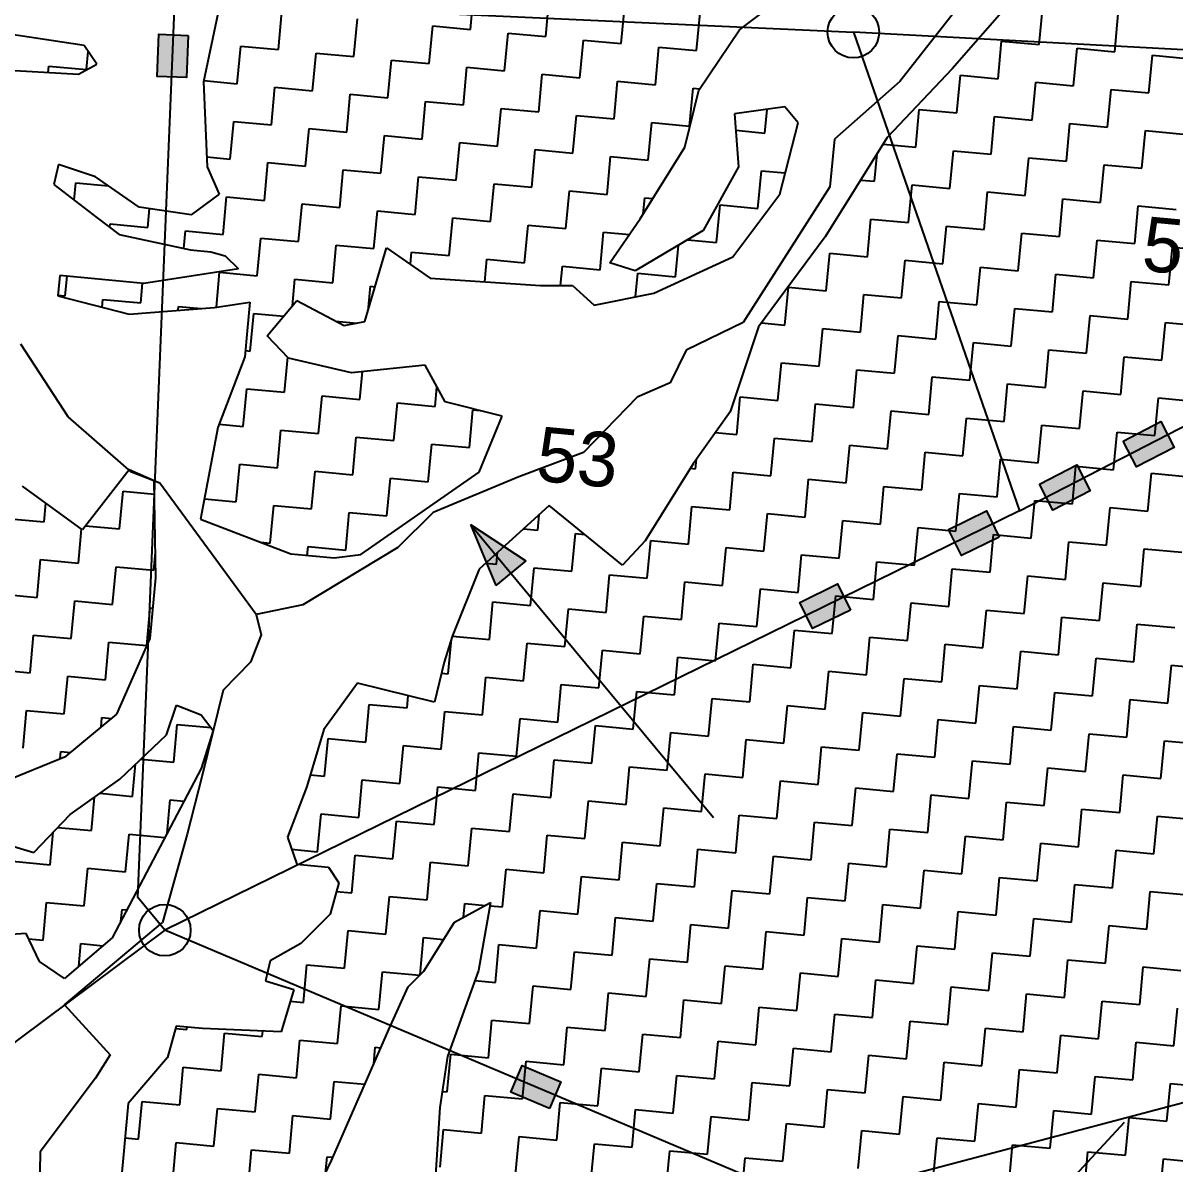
# Model space of a CAD drawing. Header units: metres. Extents: x 284554 to 287504, y 2026012 to 2031182.
# Drawn here: x 286339.4 to 286731.8, y 2030080.3 to 2030469 of the extents above; entities that cross this region are included whole.
import ezdxf
from ezdxf.enums import TextEntityAlignment as Align

# ---------------------------------------------------------------- set-up
doc = ezdxf.new("R2010")
doc.units = ezdxf.units.M
for name, color, linetype in [('LINE_WATER', 4, 'Continuous'), ('POLY_HATCH', 12, 'Continuous'), ('POLY_PARCEL', 6, 'Continuous'), ('TEXT_PARCEL', 7, 'Continuous')]:
    doc.layers.add(name, color=color, linetype=linetype)
doc.styles.add('TEXT_MAP', font='')
doc.styles.get('TEXT_MAP').set_extended_font_data('Kruti Dev 050')

msp = doc.modelspace()

# ---------------------------------------------------------------- hatches: boundary and pattern name
for points in [[(286385.1, 2030450.78), (286395.02, 2030450.37), (286395.62, 2030464.72), (286385.69, 2030465.13)], [(286731.46, 2030324.34), (286726.91, 2030333.17), (286714.15, 2030326.58), (286718.7, 2030317.76)], [(286702.94, 2030309.62), (286698.38, 2030318.45), (286685.63, 2030311.87), (286690.18, 2030303.04)], [(286654.66, 2030296.45), (286659.03, 2030287.53), (286671.92, 2030293.85), (286667.55, 2030302.77)], [(286603.99, 2030271.59), (286608.36, 2030262.68), (286621.25, 2030269), (286616.88, 2030277.92)], [(286509.4, 2030113.91), (286505.54, 2030104.77), (286518.76, 2030099.18), (286522.63, 2030108.33)]]:
    msp.add_hatch(color=256).paths.add_polyline_path(points)
h = msp.add_hatch(color=256)
h.paths.add_polyline_path([(286505.55, 2030281.58), (286510.62, 2030285.78), (286491.81, 2030298.15)])
h.paths.add_polyline_path([(286491.81, 2030298.15), (286500.48, 2030277.38), (286505.55, 2030281.58)])

# ---------------------------------------------------------------- linework, layer by layer
for points in [[(286395.62, 2030464.72), (286395.02, 2030450.37), (286385.1, 2030450.78), (286385.69, 2030465.13)], [(286714.15, 2030326.58), (286726.91, 2030333.17), (286731.46, 2030324.34), (286718.7, 2030317.76)], [(286685.63, 2030311.87), (286698.38, 2030318.45), (286702.94, 2030309.62), (286690.18, 2030303.04)], [(286671.92, 2030293.85), (286659.03, 2030287.53), (286654.66, 2030296.45), (286667.55, 2030302.77)], [(286621.25, 2030269), (286608.36, 2030262.68), (286603.99, 2030271.59), (286616.88, 2030277.92)], [(286518.76, 2030099.18), (286505.54, 2030104.77), (286509.4, 2030113.91), (286522.63, 2030108.33)]]:
    msp.add_lwpolyline(points, close=True)
for points in [[(286491.81, 2030298.15), (286574.58, 2030198.32)], [(286491.81, 2030298.15), (286500.48, 2030277.38)], [(286491.81, 2030298.15), (286510.62, 2030285.78)], [(286510.62, 2030285.78), (286500.48, 2030277.38)]]:
    msp.add_lwpolyline(points)
for centre in [(286622.24, 2030465.86), (286387.68, 2030159.96)]:
    msp.add_circle(centre, 8.78)
at = {"layer": 'LINE_WATER'}
for p, q in [((286660.44, 2030477.64), (286638.07, 2030449)), ((286638.07, 2030449), (286615.78, 2030429.43)), ((286615.78, 2030429.43), (286614.25, 2030413.13)), ((286614.25, 2030413.13), (286584.66, 2030366.97)), ((286584.66, 2030366.97), (286565.32, 2030357.55)), ((286354.82, 2030334.84), (286338.68, 2030359.61)), ((286565.32, 2030357.55), (286559.87, 2030346.42)), ((286559.87, 2030346.42), (286548.57, 2030341.46)), ((286548.57, 2030341.46), (286530.36, 2030322.71)), ((286376.34, 2030315.99), (286354.82, 2030334.84)), ((286530.36, 2030322.71), (286508.31, 2030314.35)), ((286386.02, 2030312.27), (286376.34, 2030315.99)), ((286418.75, 2030267.5), (286386.02, 2030312.27)), ((286508.31, 2030314.35), (286479.09, 2030302.24)), ((286479.09, 2030302.24), (286467.03, 2030290.26)), ((286467.03, 2030290.26), (286434.72, 2030270.83)), ((286434.72, 2030270.83), (286418.75, 2030267.5)), ((286418.75, 2030267.5), (286420.51, 2030260.52)), ((286420.51, 2030260.52), (286416.83, 2030251.24)), ((286416.83, 2030251.24), (286407.51, 2030241.68)), ((286407.51, 2030241.68), (286400.39, 2030212.67)), ((286400.39, 2030212.67), (286395.31, 2030192.69)), ((286395.31, 2030192.69), (286386.88, 2030162.6)), ((286353.49, 2030134.48), (286386.88, 2030162.6)), ((286353.49, 2030134.48), (286369.08, 2030117.47)), ((286369.08, 2030117.47), (286364.12, 2030109.51)), ((286364.12, 2030109.51), (286345.24, 2030084.39)), ((286714.42, 2030094.48), (286694.94, 2030073.3)), ((286345.24, 2030084.39), (286344.67, 2030053.99))]:
    msp.add_line(p, q, dxfattribs=at)
at = {"layer": 'POLY_HATCH', "linetype": 'Continuous'}
for p, q in [((286491.78, 2030466.76), (286492.98, 2030479.6)), ((286517.46, 2030464.36), (286518.66, 2030477.2)), ((286426.39, 2030459.92), (286427.59, 2030472.76)), ((286543.14, 2030461.96), (286544.34, 2030474.8)), ((286568.82, 2030459.56), (286570.02, 2030472.4)), ((286685.57, 2030461.6), (286686.77, 2030474.44)), ((286711.25, 2030459.2), (286712.45, 2030472.04)), ((286452.07, 2030457.52), (286453.27, 2030470.36)), ((286477.74, 2030455.12), (286478.94, 2030467.96)), ((286478.94, 2030467.96), (286491.78, 2030466.76)), ((286503.42, 2030452.72), (286504.62, 2030465.56)), ((286504.62, 2030465.56), (286517.46, 2030464.36)), ((286412.35, 2030448.28), (286413.55, 2030461.12)), ((286413.55, 2030461.12), (286426.39, 2030459.92)), ((286529.1, 2030450.32), (286530.3, 2030463.16)), ((286530.3, 2030463.16), (286543.14, 2030461.96)), ((286554.78, 2030447.92), (286555.98, 2030460.76)), ((286555.98, 2030460.76), (286568.82, 2030459.56)), ((286671.53, 2030449.96), (286672.73, 2030462.8)), ((286672.73, 2030462.8), (286685.57, 2030461.6)), ((286697.21, 2030447.56), (286698.41, 2030460.4)), ((286698.41, 2030460.4), (286711.25, 2030459.2)), ((286360.99, 2030453.08), (286361.57, 2030459.28)), ((286438.03, 2030445.88), (286439.23, 2030458.72)), ((286439.23, 2030458.72), (286452.07, 2030457.52)), ((286463.71, 2030443.48), (286464.91, 2030456.32)), ((286464.91, 2030456.32), (286477.74, 2030455.12)), ((286722.89, 2030445.16), (286724.09, 2030458)), ((286724.09, 2030458), (286736.93, 2030456.8)), ((286347.95, 2030452.13), (286348.15, 2030454.28)), ((286348.15, 2030454.28), (286360.99, 2030453.08)), ((286489.38, 2030441.08), (286490.58, 2030453.92)), ((286490.58, 2030453.92), (286503.42, 2030452.72)), ((286400.93, 2030449.35), (286412.35, 2030448.28)), ((286515.06, 2030438.68), (286516.26, 2030451.52)), ((286516.26, 2030451.52), (286529.1, 2030450.32)), ((286540.74, 2030436.28), (286541.94, 2030449.12)), ((286541.94, 2030449.12), (286554.78, 2030447.92)), ((286657.5, 2030438.32), (286658.7, 2030451.16)), ((286658.7, 2030451.16), (286671.53, 2030449.96)), ((286683.17, 2030435.92), (286684.37, 2030448.76)), ((286684.37, 2030448.76), (286697.21, 2030447.56)), ((286423.99, 2030434.24), (286425.19, 2030447.08)), ((286425.19, 2030447.08), (286438.03, 2030445.88)), ((286449.67, 2030431.84), (286450.87, 2030444.68)), ((286450.87, 2030444.68), (286463.71, 2030443.48)), ((286566.42, 2030433.88), (286567.62, 2030446.72)), ((286567.62, 2030446.72), (286569.9, 2030446.51)), ((286708.85, 2030433.52), (286710.05, 2030446.36)), ((286710.05, 2030446.36), (286722.89, 2030445.16)), ((286475.34, 2030429.44), (286476.54, 2030442.28)), ((286476.54, 2030442.28), (286489.38, 2030441.08)), ((286501.02, 2030427.04), (286502.22, 2030439.88)), ((286502.22, 2030439.88), (286515.06, 2030438.68)), ((286526.7, 2030424.64), (286527.9, 2030437.48)), ((286527.9, 2030437.48), (286540.74, 2030436.28)), ((286592.1, 2030431.48), (286592.85, 2030439.52)), ((286643.46, 2030426.68), (286644.66, 2030439.52)), ((286644.66, 2030439.52), (286657.5, 2030438.32)), ((286669.14, 2030424.28), (286670.34, 2030437.12)), ((286670.34, 2030437.12), (286683.17, 2030435.92)), ((286409.95, 2030422.6), (286411.15, 2030435.44)), ((286411.15, 2030435.44), (286423.99, 2030434.24)), ((286435.63, 2030420.2), (286436.83, 2030433.04)), ((286436.83, 2030433.04), (286449.67, 2030431.84)), ((286552.38, 2030422.24), (286553.58, 2030435.08)), ((286553.58, 2030435.08), (286566.42, 2030433.88)), ((286694.81, 2030421.88), (286696.01, 2030434.72)), ((286696.01, 2030434.72), (286708.85, 2030433.52)), ((286461.31, 2030417.8), (286462.51, 2030430.64)), ((286462.51, 2030430.64), (286475.34, 2030429.44)), ((286582.19, 2030432.41), (286592.1, 2030431.48)), ((286720.49, 2030419.48), (286721.69, 2030432.32)), ((286721.69, 2030432.32), (286734.53, 2030431.12)), ((286486.98, 2030415.4), (286488.18, 2030428.24)), ((286488.18, 2030428.24), (286501.02, 2030427.04)), ((286512.66, 2030413), (286513.86, 2030425.84)), ((286513.86, 2030425.84), (286526.7, 2030424.64)), ((286632.34, 2030427.72), (286643.46, 2030426.68)), ((286655.1, 2030412.64), (286656.3, 2030425.48)), ((286656.3, 2030425.48), (286669.14, 2030424.28)), ((286401.97, 2030423.35), (286409.95, 2030422.6)), ((286421.59, 2030408.56), (286422.79, 2030421.4)), ((286422.79, 2030421.4), (286435.63, 2030420.2)), ((286538.34, 2030410.6), (286539.54, 2030423.44)), ((286539.54, 2030423.44), (286552.38, 2030422.24)), ((286629.42, 2030415.04), (286630.29, 2030424.43)), ((286680.77, 2030410.24), (286681.97, 2030423.08)), ((286681.97, 2030423.08), (286694.81, 2030421.88)), ((286706.45, 2030407.84), (286707.65, 2030420.68)), ((286707.65, 2030420.68), (286720.49, 2030419.48)), ((286447.27, 2030406.16), (286448.47, 2030419)), ((286448.47, 2030419), (286461.31, 2030417.8)), ((286589.7, 2030405.8), (286590.9, 2030418.64)), ((286590.9, 2030418.64), (286598.98, 2030417.89)), ((286356.84, 2030408.62), (286357.39, 2030414.56)), ((286357.39, 2030414.56), (286368.46, 2030413.53)), ((286472.95, 2030403.76), (286474.15, 2030416.6)), ((286474.15, 2030416.6), (286486.98, 2030415.4)), ((286498.62, 2030401.36), (286499.82, 2030414.2)), ((286499.82, 2030414.2), (286512.66, 2030413)), ((286624.72, 2030415.48), (286629.42, 2030415.04)), ((286641.06, 2030401), (286642.26, 2030413.84)), ((286642.26, 2030413.84), (286655.1, 2030412.64)), ((286407.55, 2030396.92), (286408.75, 2030409.76)), ((286408.75, 2030409.76), (286421.59, 2030408.56)), ((286524.3, 2030398.96), (286525.5, 2030411.8)), ((286525.5, 2030411.8), (286538.34, 2030410.6)), ((286550.67, 2030403.95), (286551.18, 2030409.4)), ((286551.18, 2030409.4), (286553.91, 2030409.15)), ((286666.74, 2030398.6), (286667.94, 2030411.44)), ((286667.94, 2030411.44), (286680.77, 2030410.24)), ((286692.41, 2030396.21), (286693.61, 2030409.04)), ((286693.61, 2030409.04), (286706.45, 2030407.84)), ((286381.87, 2030399.32), (286382.47, 2030405.74)), ((286433.23, 2030394.52), (286434.43, 2030407.36)), ((286434.43, 2030407.36), (286447.27, 2030406.16)), ((286458.91, 2030392.12), (286460.11, 2030404.96)), ((286460.11, 2030404.96), (286472.95, 2030403.76)), ((286575.66, 2030394.16), (286576.86, 2030407)), ((286576.86, 2030407), (286589.7, 2030405.8)), ((286718.09, 2030393.81), (286719.29, 2030406.65)), ((286719.29, 2030406.65), (286732.13, 2030405.45)), ((286484.58, 2030389.72), (286485.78, 2030402.56)), ((286485.78, 2030402.56), (286498.62, 2030401.36)), ((286627.02, 2030389.37), (286628.22, 2030402.2)), ((286628.22, 2030402.2), (286641.06, 2030401)), ((286368.93, 2030399.4), (286369.03, 2030400.52)), ((286369.03, 2030400.52), (286381.87, 2030399.32)), ((286394.16, 2030392.21), (286394.71, 2030398.12)), ((286394.71, 2030398.12), (286407.55, 2030396.92)), ((286510.26, 2030387.32), (286511.46, 2030400.16)), ((286511.46, 2030400.16), (286524.3, 2030398.96)), ((286535.94, 2030384.92), (286537.14, 2030397.76)), ((286537.14, 2030397.76), (286545.94, 2030396.94)), ((286652.7, 2030386.97), (286653.9, 2030399.8)), ((286653.9, 2030399.8), (286666.74, 2030398.6)), ((286678.38, 2030384.57), (286679.58, 2030397.41)), ((286679.58, 2030397.41), (286692.41, 2030396.21)), ((286419.19, 2030382.88), (286420.39, 2030395.72)), ((286420.39, 2030395.72), (286433.23, 2030394.52)), ((286444.87, 2030380.48), (286446.07, 2030393.32)), ((286446.07, 2030393.32), (286458.91, 2030392.12)), ((286561.62, 2030382.52), (286562.62, 2030393.21)), ((286565.79, 2030395.09), (286575.66, 2030394.16)), ((286704.05, 2030382.17), (286705.25, 2030395.01)), ((286705.25, 2030395.01), (286718.09, 2030393.81)), ((286471.36, 2030386.77), (286471.75, 2030390.92)), ((286471.75, 2030390.92), (286484.58, 2030389.72)), ((286612.98, 2030377.73), (286614.18, 2030390.56)), ((286614.18, 2030390.56), (286627.02, 2030389.37)), ((286729.73, 2030379.77), (286730.93, 2030392.61)), ((286730.93, 2030392.61), (286743.77, 2030391.41)), ((286496.71, 2030380.84), (286497.42, 2030388.52)), ((286497.42, 2030388.52), (286510.26, 2030387.32)), ((286522.49, 2030379.56), (286523.1, 2030386.12)), ((286523.1, 2030386.12), (286535.94, 2030384.92)), ((286638.66, 2030375.33), (286639.86, 2030388.17)), ((286639.86, 2030388.17), (286652.7, 2030386.97)), ((286664.34, 2030372.93), (286665.54, 2030385.77)), ((286665.54, 2030385.77), (286678.38, 2030384.57)), ((286353.79, 2030376.04), (286354.42, 2030382.72)), ((286405.24, 2030372.16), (286406.35, 2030384.08)), ((286406.35, 2030384.08), (286419.19, 2030382.88)), ((286431.18, 2030372.66), (286432.03, 2030381.68)), ((286432.03, 2030381.68), (286444.87, 2030380.48)), ((286548.03, 2030375.73), (286548.78, 2030383.72)), ((286548.78, 2030383.72), (286561.62, 2030382.52)), ((286690.01, 2030370.53), (286691.21, 2030383.37)), ((286691.21, 2030383.37), (286704.05, 2030382.17)), ((286379.47, 2030373.64), (286380.09, 2030380.32)), ((286456.93, 2030370.96), (286457.71, 2030379.28)), ((286457.71, 2030379.28), (286459.31, 2030379.13)), ((286598.94, 2030366.09), (286600.14, 2030378.93)), ((286600.14, 2030378.93), (286612.98, 2030377.73)), ((286715.69, 2030368.13), (286716.89, 2030380.97)), ((286716.89, 2030380.97), (286729.73, 2030379.77)), ((286351.3, 2030376.28), (286353.79, 2030376.04)), ((286366.38, 2030372.17), (286366.63, 2030374.84)), ((286366.63, 2030374.84), (286379.47, 2030373.64)), ((286624.62, 2030363.69), (286625.82, 2030376.53)), ((286625.82, 2030376.53), (286638.66, 2030375.33)), ((286650.3, 2030361.29), (286651.5, 2030374.13)), ((286651.5, 2030374.13), (286664.34, 2030372.93)), ((286392.18, 2030371.1), (286392.31, 2030372.44)), ((286392.31, 2030372.44), (286400.1, 2030371.72)), ((286416.79, 2030357.2), (286417.99, 2030370.04)), ((286417.99, 2030370.04), (286428.19, 2030369.09)), ((286675.98, 2030358.89), (286677.18, 2030371.73)), ((286677.18, 2030371.73), (286690.01, 2030370.53)), ((286445.95, 2030367.43), (286453.11, 2030366.76)), ((286590.93, 2030366.83), (286598.94, 2030366.09)), ((286701.65, 2030356.49), (286702.85, 2030369.33)), ((286702.85, 2030369.33), (286715.69, 2030368.13)), ((286727.33, 2030354.09), (286728.53, 2030366.93)), ((286728.53, 2030366.93), (286741.37, 2030365.73)), ((286610.58, 2030352.05), (286611.78, 2030364.89)), ((286611.78, 2030364.89), (286624.62, 2030363.69)), ((286636.26, 2030349.65), (286637.46, 2030362.49)), ((286637.46, 2030362.49), (286650.3, 2030361.29)), ((286661.94, 2030347.25), (286663.14, 2030360.09)), ((286663.14, 2030360.09), (286675.98, 2030358.89)), ((286415.16, 2030357.36), (286416.79, 2030357.2)), ((286428.43, 2030343.17), (286429.54, 2030355.1)), ((286687.62, 2030344.85), (286688.82, 2030357.69)), ((286688.82, 2030357.69), (286701.65, 2030356.49)), ((286713.29, 2030342.45), (286714.49, 2030355.29)), ((286714.49, 2030355.29), (286727.33, 2030354.09)), ((286454.11, 2030340.77), (286454.99, 2030350.21)), ((286596.54, 2030340.41), (286597.74, 2030353.25)), ((286597.74, 2030353.25), (286610.58, 2030352.05)), ((286622.22, 2030338.01), (286623.42, 2030350.85)), ((286623.42, 2030350.85), (286636.26, 2030349.65)), ((286647.9, 2030335.61), (286649.1, 2030348.45)), ((286649.1, 2030348.45), (286661.94, 2030347.25)), ((286414.39, 2030331.53), (286415.59, 2030344.36)), ((286415.59, 2030344.36), (286428.43, 2030343.17)), ((286479.79, 2030338.37), (286480.4, 2030344.93)), ((286673.58, 2030333.21), (286674.78, 2030346.05)), ((286674.78, 2030346.05), (286687.62, 2030344.85)), ((286699.25, 2030330.81), (286700.45, 2030343.65)), ((286700.45, 2030343.65), (286713.29, 2030342.45)), ((286440.07, 2030329.13), (286441.27, 2030341.97)), ((286441.27, 2030341.97), (286454.11, 2030340.77)), ((286465.75, 2030326.73), (286466.95, 2030339.57)), ((286466.95, 2030339.57), (286479.79, 2030338.37)), ((286582.5, 2030328.77), (286583.7, 2030341.61)), ((286583.7, 2030341.61), (286596.54, 2030340.41)), ((286608.18, 2030326.37), (286609.38, 2030339.21)), ((286609.38, 2030339.21), (286622.22, 2030338.01)), ((286724.93, 2030328.41), (286726.13, 2030341.25)), ((286726.13, 2030341.25), (286738.97, 2030340.05)), ((286491.43, 2030324.33), (286492.63, 2030337.17)), ((286492.63, 2030337.17), (286495.05, 2030336.94)), ((286633.86, 2030323.97), (286635.06, 2030336.81)), ((286635.06, 2030336.81), (286647.9, 2030335.61)), ((286659.54, 2030321.57), (286660.74, 2030334.41)), ((286660.74, 2030334.41), (286673.58, 2030333.21)), ((286406.17, 2030332.29), (286414.39, 2030331.53)), ((286685.22, 2030319.17), (286686.42, 2030332.01)), ((286686.42, 2030332.01), (286699.25, 2030330.81)), ((286426.03, 2030317.49), (286427.23, 2030330.33)), ((286427.23, 2030330.33), (286440.07, 2030329.13)), ((286451.71, 2030315.09), (286452.91, 2030327.93)), ((286452.91, 2030327.93), (286465.75, 2030326.73)), ((286575.2, 2030329.45), (286582.5, 2030328.77)), ((286594.14, 2030314.73), (286595.34, 2030327.57)), ((286595.34, 2030327.57), (286608.18, 2030326.37)), ((286710.89, 2030316.77), (286712.09, 2030329.61)), ((286712.09, 2030329.61), (286724.93, 2030328.41)), ((286477.39, 2030312.69), (286478.59, 2030325.53)), ((286478.59, 2030325.53), (286491.43, 2030324.33)), ((286619.82, 2030312.33), (286621.02, 2030325.17)), ((286621.02, 2030325.17), (286633.86, 2030323.97)), ((286645.5, 2030309.93), (286646.7, 2030322.77)), ((286646.7, 2030322.77), (286659.54, 2030321.57)), ((286411.99, 2030305.85), (286413.19, 2030318.69)), ((286413.19, 2030318.69), (286426.03, 2030317.49)), ((286568.46, 2030317.13), (286568.77, 2030320.41)), ((286671.18, 2030307.53), (286672.38, 2030320.37)), ((286672.38, 2030320.37), (286685.22, 2030319.17)), ((286437.67, 2030303.45), (286438.87, 2030316.29)), ((286438.87, 2030316.29), (286451.71, 2030315.09)), ((286566.69, 2030317.29), (286568.46, 2030317.13)), ((286580.1, 2030303.09), (286581.3, 2030315.93)), ((286581.3, 2030315.93), (286594.14, 2030314.73)), ((286696.86, 2030305.13), (286698.06, 2030317.97)), ((286698.06, 2030317.97), (286710.89, 2030316.77)), ((286722.53, 2030302.73), (286723.73, 2030315.57)), ((286723.73, 2030315.57), (286736.57, 2030314.37)), ((286463.35, 2030301.05), (286464.55, 2030313.89)), ((286464.55, 2030313.89), (286477.39, 2030312.69)), ((286605.78, 2030300.69), (286606.98, 2030313.53)), ((286606.98, 2030313.53), (286619.82, 2030312.33)), ((286631.46, 2030298.29), (286632.66, 2030311.13)), ((286632.66, 2030311.13), (286645.5, 2030309.93)), ((286372.27, 2030296.61), (286373.47, 2030309.45)), ((286373.47, 2030309.45), (286384.18, 2030308.45)), ((286401.15, 2030306.86), (286411.99, 2030305.85)), ((286657.14, 2030295.89), (286658.34, 2030308.73)), ((286658.34, 2030308.73), (286671.18, 2030307.53)), ((286346.59, 2030299.01), (286347.19, 2030305.43)), ((286423.63, 2030291.81), (286424.83, 2030304.65)), ((286424.83, 2030304.65), (286437.67, 2030303.45)), ((286566.06, 2030291.45), (286567.26, 2030304.29)), ((286567.26, 2030304.29), (286580.1, 2030303.09)), ((286682.82, 2030293.49), (286684.02, 2030306.33)), ((286684.02, 2030306.33), (286696.86, 2030305.13)), ((286708.49, 2030291.09), (286709.69, 2030303.93)), ((286709.69, 2030303.93), (286722.53, 2030302.73)), ((286333.75, 2030300.21), (286346.59, 2030299.01)), ((286449.31, 2030289.41), (286450.51, 2030302.25)), ((286450.51, 2030302.25), (286463.35, 2030301.05)), ((286514.7, 2030296.25), (286515.19, 2030301.48)), ((286591.74, 2030289.05), (286592.94, 2030301.89)), ((286592.94, 2030301.89), (286605.78, 2030300.69)), ((286617.42, 2030286.65), (286618.62, 2030299.49)), ((286618.62, 2030299.49), (286631.46, 2030298.29)), ((286358.23, 2030284.97), (286359.32, 2030296.64)), ((286360.71, 2030297.69), (286372.27, 2030296.61)), ((286509.91, 2030296.7), (286514.7, 2030296.25)), ((286643.1, 2030284.25), (286644.3, 2030297.09)), ((286644.3, 2030297.09), (286657.14, 2030295.89)), ((286420.23, 2030292.13), (286423.63, 2030291.81)), ((286526.34, 2030282.21), (286527.54, 2030295.05)), ((286527.54, 2030295.05), (286530.71, 2030294.75)), ((286552.02, 2030279.81), (286553.22, 2030292.65)), ((286553.22, 2030292.65), (286566.06, 2030291.45)), ((286668.78, 2030281.85), (286669.98, 2030294.69)), ((286669.98, 2030294.69), (286682.82, 2030293.49)), ((286694.46, 2030279.45), (286695.66, 2030292.29)), ((286695.66, 2030292.29), (286708.49, 2030291.09)), ((286383.91, 2030282.57), (286384.48, 2030288.63)), ((286436.19, 2030287.63), (286436.47, 2030290.61)), ((286436.47, 2030290.61), (286449.31, 2030289.41)), ((286500.67, 2030284.61), (286501.05, 2030288.68)), ((286577.7, 2030277.41), (286578.9, 2030290.25)), ((286578.9, 2030290.25), (286591.74, 2030289.05)), ((286603.38, 2030275.01), (286604.58, 2030287.85)), ((286604.58, 2030287.85), (286617.42, 2030286.65)), ((286720.13, 2030277.05), (286721.33, 2030289.89)), ((286721.33, 2030289.89), (286734.17, 2030288.69)), ((286344.19, 2030273.33), (286345.39, 2030286.17)), ((286345.39, 2030286.17), (286358.23, 2030284.97)), ((286369.87, 2030270.93), (286371.07, 2030283.77)), ((286371.07, 2030283.77), (286383.91, 2030282.57)), ((286496.93, 2030284.96), (286500.67, 2030284.61)), ((286512.3, 2030270.57), (286513.5, 2030283.41)), ((286513.5, 2030283.41), (286526.34, 2030282.21)), ((286629.06, 2030272.61), (286630.26, 2030285.45)), ((286630.26, 2030285.45), (286643.1, 2030284.25)), ((286537.98, 2030268.17), (286539.18, 2030281.01)), ((286539.18, 2030281.01), (286552.02, 2030279.81)), ((286654.74, 2030270.21), (286655.94, 2030283.05)), ((286655.94, 2030283.05), (286668.78, 2030281.85)), ((286680.42, 2030267.81), (286681.62, 2030280.65)), ((286681.62, 2030280.65), (286694.46, 2030279.45)), ((286563.66, 2030265.77), (286564.86, 2030278.61)), ((286564.86, 2030278.61), (286577.7, 2030277.41)), ((286589.34, 2030263.37), (286590.54, 2030276.21)), ((286590.54, 2030276.21), (286603.38, 2030275.01)), ((286706.1, 2030265.41), (286707.29, 2030278.25)), ((286707.29, 2030278.25), (286720.13, 2030277.05)), ((286331.35, 2030274.53), (286344.19, 2030273.33)), ((286355.83, 2030259.29), (286357.03, 2030272.13)), ((286357.03, 2030272.13), (286369.87, 2030270.93)), ((286498.27, 2030258.93), (286499.47, 2030271.77)), ((286499.47, 2030271.77), (286512.3, 2030270.57)), ((286615.02, 2030260.97), (286616.22, 2030273.81)), ((286616.22, 2030273.81), (286629.06, 2030272.61)), ((286381.51, 2030256.89), (286382.71, 2030269.73)), ((286382.71, 2030269.73), (286383.64, 2030269.64)), ((286523.94, 2030256.53), (286525.14, 2030269.37)), ((286525.14, 2030269.37), (286537.98, 2030268.17)), ((286640.7, 2030258.57), (286641.9, 2030271.41)), ((286641.9, 2030271.41), (286654.74, 2030270.21)), ((286666.38, 2030256.17), (286667.58, 2030269.01)), ((286667.58, 2030269.01), (286680.42, 2030267.81)), ((286549.62, 2030254.13), (286550.82, 2030266.97)), ((286550.82, 2030266.97), (286563.66, 2030265.77)), ((286575.3, 2030251.73), (286576.5, 2030264.57)), ((286576.5, 2030264.57), (286589.34, 2030263.37)), ((286692.06, 2030253.77), (286693.26, 2030266.61)), ((286693.26, 2030266.61), (286706.1, 2030265.41)), ((286717.73, 2030251.37), (286718.93, 2030264.21)), ((286718.93, 2030264.21), (286731.77, 2030263.01)), ((286341.79, 2030247.65), (286342.99, 2030260.49)), ((286342.99, 2030260.49), (286355.83, 2030259.29)), ((286485.66, 2030260.11), (286498.27, 2030258.93)), ((286600.98, 2030249.33), (286602.18, 2030262.17)), ((286602.18, 2030262.17), (286615.02, 2030260.97)), ((286626.66, 2030246.93), (286627.86, 2030259.77)), ((286627.86, 2030259.77), (286640.7, 2030258.57)), ((286367.47, 2030245.25), (286368.67, 2030258.09)), ((286368.67, 2030258.09), (286381.51, 2030256.89)), ((286484.23, 2030247.29), (286485.33, 2030259.12)), ((286509.91, 2030244.89), (286511.11, 2030257.73)), ((286511.11, 2030257.73), (286523.94, 2030256.53)), ((286652.34, 2030244.53), (286653.54, 2030257.37)), ((286653.54, 2030257.37), (286666.38, 2030256.17)), ((286535.58, 2030242.49), (286536.78, 2030255.33)), ((286536.78, 2030255.33), (286549.62, 2030254.13)), ((286561.26, 2030240.09), (286562.46, 2030252.93)), ((286562.46, 2030252.93), (286575.3, 2030251.73)), ((286678.02, 2030242.13), (286679.22, 2030254.97)), ((286679.22, 2030254.97), (286692.06, 2030253.77)), ((286703.7, 2030239.73), (286704.9, 2030252.57)), ((286704.9, 2030252.57), (286717.73, 2030251.37)), ((286328.95, 2030248.85), (286341.79, 2030247.65)), ((286586.94, 2030237.69), (286588.14, 2030250.53)), ((286588.14, 2030250.53), (286600.98, 2030249.33)), ((286612.62, 2030235.29), (286613.82, 2030248.13)), ((286613.82, 2030248.13), (286626.66, 2030246.93)), ((286729.37, 2030237.33), (286730.57, 2030250.17)), ((286730.57, 2030250.17), (286743.41, 2030248.97)), ((286353.43, 2030233.61), (286354.63, 2030246.45)), ((286354.63, 2030246.45), (286367.47, 2030245.25)), ((286481.9, 2030247.51), (286484.23, 2030247.29)), ((286495.87, 2030233.25), (286497.07, 2030246.09)), ((286497.07, 2030246.09), (286509.91, 2030244.89)), ((286638.3, 2030232.89), (286639.5, 2030245.73)), ((286639.5, 2030245.73), (286652.34, 2030244.53)), ((286521.54, 2030230.85), (286522.74, 2030243.69)), ((286522.74, 2030243.69), (286535.58, 2030242.49)), ((286547.22, 2030228.45), (286548.42, 2030241.29)), ((286548.42, 2030241.29), (286561.26, 2030240.09)), ((286663.98, 2030230.49), (286665.18, 2030243.33)), ((286665.18, 2030243.33), (286678.02, 2030242.13)), ((286689.66, 2030228.09), (286690.86, 2030240.93)), ((286690.86, 2030240.93), (286703.7, 2030239.73)), ((286456.15, 2030224.01), (286457.35, 2030236.85)), ((286457.35, 2030236.85), (286470.19, 2030235.65)), ((286470.19, 2030235.65), (286470.58, 2030239.85)), ((286572.9, 2030226.05), (286574.1, 2030238.89)), ((286574.1, 2030238.89), (286586.94, 2030237.69)), ((286598.58, 2030223.65), (286599.78, 2030236.49)), ((286599.78, 2030236.49), (286612.62, 2030235.29)), ((286715.34, 2030225.69), (286716.53, 2030238.53)), ((286716.53, 2030238.53), (286729.37, 2030237.33)), ((286339.39, 2030221.97), (286340.59, 2030234.81)), ((286340.59, 2030234.81), (286353.43, 2030233.61)), ((286365.96, 2030229.09), (286366.27, 2030232.41)), ((286366.27, 2030232.41), (286369.6, 2030232.1)), ((286481.83, 2030221.61), (286483.03, 2030234.45)), ((286483.03, 2030234.45), (286495.87, 2030233.25)), ((286624.26, 2030221.25), (286625.46, 2030234.09)), ((286625.46, 2030234.09), (286638.3, 2030232.89)), ((286390.75, 2030217.17), (286391.95, 2030230.01)), ((286391.95, 2030230.01), (286403.44, 2030228.94)), ((286507.51, 2030219.21), (286508.71, 2030232.05)), ((286508.71, 2030232.05), (286521.54, 2030230.85)), ((286533.18, 2030216.81), (286534.38, 2030229.65)), ((286534.38, 2030229.65), (286547.22, 2030228.45)), ((286649.94, 2030218.85), (286651.14, 2030231.69)), ((286651.14, 2030231.69), (286663.98, 2030230.49)), ((286675.62, 2030216.45), (286676.82, 2030229.29)), ((286676.82, 2030229.29), (286689.66, 2030228.09)), ((286442.11, 2030212.37), (286443.31, 2030225.21)), ((286443.31, 2030225.21), (286456.15, 2030224.01)), ((286558.86, 2030214.41), (286560.06, 2030227.25)), ((286560.06, 2030227.25), (286572.9, 2030226.05)), ((286584.54, 2030212.01), (286585.74, 2030224.85)), ((286585.74, 2030224.85), (286598.58, 2030223.65)), ((286701.3, 2030214.05), (286702.5, 2030226.89)), ((286702.5, 2030226.89), (286715.34, 2030225.69)), ((286726.97, 2030211.66), (286728.17, 2030224.49)), ((286728.17, 2030224.49), (286741.01, 2030223.29)), ((286352.01, 2030218.39), (286352.23, 2030220.77)), ((286352.23, 2030220.77), (286355.55, 2030220.46)), ((286467.79, 2030209.97), (286468.99, 2030222.81)), ((286468.99, 2030222.81), (286481.83, 2030221.61)), ((286610.22, 2030209.61), (286611.42, 2030222.45)), ((286611.42, 2030222.45), (286624.26, 2030221.25)), ((286379.51, 2030218.22), (286390.75, 2030217.17)), ((286493.47, 2030207.57), (286494.67, 2030220.41)), ((286494.67, 2030220.41), (286507.51, 2030219.21)), ((286519.15, 2030205.17), (286520.35, 2030218.01)), ((286520.35, 2030218.01), (286533.18, 2030216.81)), ((286635.9, 2030207.21), (286637.1, 2030220.05)), ((286637.1, 2030220.05), (286649.94, 2030218.85)), ((286661.58, 2030204.81), (286662.78, 2030217.65)), ((286662.78, 2030217.65), (286675.62, 2030216.45)), ((286376.71, 2030205.53), (286377.74, 2030216.54)), ((286437.25, 2030212.83), (286442.11, 2030212.37)), ((286544.82, 2030202.77), (286546.02, 2030215.61)), ((286546.02, 2030215.61), (286558.86, 2030214.41)), ((286570.5, 2030200.37), (286571.7, 2030213.21)), ((286571.7, 2030213.21), (286584.54, 2030212.01)), ((286687.26, 2030202.42), (286688.46, 2030215.25)), ((286688.46, 2030215.25), (286701.3, 2030214.05)), ((286712.94, 2030200.02), (286714.14, 2030212.85)), ((286714.14, 2030212.85), (286726.97, 2030211.66)), ((286453.75, 2030198.33), (286454.95, 2030211.17)), ((286454.95, 2030211.17), (286467.79, 2030209.97)), ((286479.43, 2030195.93), (286480.63, 2030208.77)), ((286480.63, 2030208.77), (286493.47, 2030207.57)), ((286596.18, 2030197.97), (286597.38, 2030210.81)), ((286597.38, 2030210.81), (286610.22, 2030209.61)), ((286362.67, 2030193.89), (286363.74, 2030205.26)), ((286365.57, 2030206.57), (286376.71, 2030205.53)), ((286505.11, 2030193.53), (286506.31, 2030206.37)), ((286506.31, 2030206.37), (286519.15, 2030205.17)), ((286621.86, 2030195.57), (286623.06, 2030208.41)), ((286623.06, 2030208.41), (286635.9, 2030207.21)), ((286647.54, 2030193.18), (286648.74, 2030206.01)), ((286648.74, 2030206.01), (286661.58, 2030204.81)), ((286388.49, 2030192.98), (286389.55, 2030204.33)), ((286389.55, 2030204.33), (286394.22, 2030203.9)), ((286530.78, 2030191.13), (286531.98, 2030203.97)), ((286531.98, 2030203.97), (286544.82, 2030202.77)), ((286556.46, 2030188.73), (286557.66, 2030201.57)), ((286557.66, 2030201.57), (286570.5, 2030200.37)), ((286673.22, 2030190.78), (286674.42, 2030203.61)), ((286674.42, 2030203.61), (286687.26, 2030202.42)), ((286698.9, 2030188.38), (286700.1, 2030201.22)), ((286700.1, 2030201.22), (286712.94, 2030200.02)), ((286439.71, 2030186.69), (286440.91, 2030199.53)), ((286440.91, 2030199.53), (286453.75, 2030198.33)), ((286465.39, 2030184.29), (286466.59, 2030197.13)), ((286466.59, 2030197.13), (286479.43, 2030195.93)), ((286582.14, 2030186.33), (286583.34, 2030199.17)), ((286583.34, 2030199.17), (286596.18, 2030197.97)), ((286724.58, 2030185.98), (286725.77, 2030198.82)), ((286725.77, 2030198.82), (286738.61, 2030197.62)), ((286348.63, 2030182.25), (286349.67, 2030193.3)), ((286351.26, 2030194.96), (286362.67, 2030193.89)), ((286491.07, 2030181.89), (286492.27, 2030194.73)), ((286492.27, 2030194.73), (286505.11, 2030193.53)), ((286607.82, 2030183.94), (286609.02, 2030196.77)), ((286609.02, 2030196.77), (286621.86, 2030195.57)), ((286633.5, 2030181.54), (286634.7, 2030194.37)), ((286634.7, 2030194.37), (286647.54, 2030193.18)), ((286374.31, 2030179.85), (286375.51, 2030192.69)), ((286375.51, 2030192.69), (286387.74, 2030191.55)), ((286516.75, 2030179.49), (286517.95, 2030192.33)), ((286517.95, 2030192.33), (286530.78, 2030191.13)), ((286542.42, 2030177.09), (286543.62, 2030189.93)), ((286543.62, 2030189.93), (286556.46, 2030188.73)), ((286659.18, 2030179.14), (286660.38, 2030191.98)), ((286660.38, 2030191.98), (286673.22, 2030190.78)), ((286684.86, 2030176.74), (286686.06, 2030189.58)), ((286686.06, 2030189.58), (286698.9, 2030188.38)), ((286430.89, 2030187.52), (286439.71, 2030186.69)), ((286451.35, 2030172.65), (286452.55, 2030185.49)), ((286452.55, 2030185.49), (286465.39, 2030184.29)), ((286568.1, 2030174.7), (286569.3, 2030187.53)), ((286569.3, 2030187.53), (286582.14, 2030186.33)), ((286710.54, 2030174.34), (286711.74, 2030187.18)), ((286711.74, 2030187.18), (286724.58, 2030185.98)), ((286335.79, 2030183.45), (286348.63, 2030182.25)), ((286477.03, 2030170.25), (286478.23, 2030183.09)), ((286478.23, 2030183.09), (286491.07, 2030181.89)), ((286593.78, 2030172.3), (286594.98, 2030185.13)), ((286594.98, 2030185.13), (286607.82, 2030183.94)), ((286619.46, 2030169.9), (286620.66, 2030182.74)), ((286620.66, 2030182.74), (286633.5, 2030181.54)), ((286360.27, 2030168.21), (286361.47, 2030181.05)), ((286361.47, 2030181.05), (286374.31, 2030179.85)), ((286502.71, 2030167.85), (286503.91, 2030180.69)), ((286503.91, 2030180.69), (286516.75, 2030179.49)), ((286528.39, 2030165.46), (286529.58, 2030178.29)), ((286529.58, 2030178.29), (286542.42, 2030177.09)), ((286645.14, 2030167.5), (286646.34, 2030180.34)), ((286646.34, 2030180.34), (286659.18, 2030179.14)), ((286670.82, 2030165.1), (286672.02, 2030177.94)), ((286672.02, 2030177.94), (286684.86, 2030176.74)), ((286554.06, 2030163.06), (286555.26, 2030175.89)), ((286555.26, 2030175.89), (286568.1, 2030174.7)), ((286579.74, 2030160.66), (286580.94, 2030173.5)), ((286580.94, 2030173.5), (286593.78, 2030172.3)), ((286696.5, 2030162.7), (286697.7, 2030175.54)), ((286697.7, 2030175.54), (286710.54, 2030174.34)), ((286446.11, 2030173.14), (286451.35, 2030172.65)), ((286462.99, 2030158.61), (286464.19, 2030171.45)), ((286464.19, 2030171.45), (286477.03, 2030170.25)), ((286605.42, 2030158.26), (286606.62, 2030171.1)), ((286606.62, 2030171.1), (286619.46, 2030169.9)), ((286722.18, 2030160.3), (286723.38, 2030173.14)), ((286723.38, 2030173.14), (286736.21, 2030171.94)), ((286346.23, 2030156.57), (286347.43, 2030169.41)), ((286347.43, 2030169.41), (286360.27, 2030168.21)), ((286372.73, 2030162.96), (286373.11, 2030167.01)), ((286373.11, 2030167.01), (286374.78, 2030166.86)), ((286489.43, 2030164.36), (286489.87, 2030169.05)), ((286489.87, 2030169.05), (286496.91, 2030168.4)), ((286498.48, 2030168.25), (286502.71, 2030167.85)), ((286514.35, 2030153.82), (286515.55, 2030166.65)), ((286515.55, 2030166.65), (286528.39, 2030165.46)), ((286631.1, 2030155.86), (286632.3, 2030168.7)), ((286632.3, 2030168.7), (286645.14, 2030167.5)), ((286656.78, 2030153.46), (286657.98, 2030166.3)), ((286657.98, 2030166.3), (286670.82, 2030165.1)), ((286540.02, 2030151.42), (286541.22, 2030164.26)), ((286541.22, 2030164.26), (286554.06, 2030163.06)), ((286565.7, 2030149.02), (286566.9, 2030161.86)), ((286566.9, 2030161.86), (286579.74, 2030160.66)), ((286682.46, 2030151.06), (286683.66, 2030163.9)), ((286683.66, 2030163.9), (286696.5, 2030162.7)), ((286448.95, 2030146.98), (286450.15, 2030159.81)), ((286450.15, 2030159.81), (286462.99, 2030158.61)), ((286591.38, 2030146.62), (286592.58, 2030159.46)), ((286592.58, 2030159.46), (286605.42, 2030158.26)), ((286708.14, 2030148.66), (286709.34, 2030161.5)), ((286709.34, 2030161.5), (286722.18, 2030160.3)), ((286341.31, 2030157.03), (286346.23, 2030156.57)), ((286358.35, 2030147.59), (286359.07, 2030155.37)), ((286359.07, 2030155.37), (286366.65, 2030154.67)), ((286474.64, 2030144.74), (286475.83, 2030157.42)), ((286475.83, 2030157.42), (286482.64, 2030156.78)), ((286500.31, 2030142.18), (286501.51, 2030155.02)), ((286501.51, 2030155.02), (286514.35, 2030153.82)), ((286617.06, 2030144.22), (286618.26, 2030157.06)), ((286618.26, 2030157.06), (286631.1, 2030155.86)), ((286642.74, 2030141.82), (286643.94, 2030154.66)), ((286643.94, 2030154.66), (286656.78, 2030153.46)), ((286525.99, 2030139.78), (286527.19, 2030152.62)), ((286527.19, 2030152.62), (286540.02, 2030151.42)), ((286551.66, 2030137.38), (286552.86, 2030150.22)), ((286552.86, 2030150.22), (286565.7, 2030149.02)), ((286668.42, 2030139.42), (286669.62, 2030152.26)), ((286669.62, 2030152.26), (286682.46, 2030151.06)), ((286434.91, 2030135.34), (286436.11, 2030148.18)), ((286436.11, 2030148.18), (286448.95, 2030146.98)), ((286577.34, 2030134.98), (286578.54, 2030147.82)), ((286578.54, 2030147.82), (286591.38, 2030146.62)), ((286694.1, 2030137.02), (286695.3, 2030149.86)), ((286695.3, 2030149.86), (286708.14, 2030148.66)), ((286719.78, 2030134.62), (286720.98, 2030147.46)), ((286720.98, 2030147.46), (286733.82, 2030146.26)), ((286460.59, 2030132.94), (286461.79, 2030145.78)), ((286461.79, 2030145.78), (286474.49, 2030144.59)), ((286493.33, 2030142.83), (286500.31, 2030142.18)), ((286603.02, 2030132.58), (286604.22, 2030145.42)), ((286604.22, 2030145.42), (286617.06, 2030144.22)), ((286628.7, 2030130.18), (286629.9, 2030143.02)), ((286629.9, 2030143.02), (286642.74, 2030141.82)), ((286511.95, 2030128.14), (286513.15, 2030140.98)), ((286513.15, 2030140.98), (286525.99, 2030139.78)), ((286537.63, 2030125.74), (286538.82, 2030138.58)), ((286538.82, 2030138.58), (286551.66, 2030137.38)), ((286654.38, 2030127.78), (286655.58, 2030140.62)), ((286655.58, 2030140.62), (286668.42, 2030139.42)), ((286680.06, 2030125.38), (286681.26, 2030138.22)), ((286681.26, 2030138.22), (286694.1, 2030137.02)), ((286430.41, 2030135.76), (286434.91, 2030135.34)), ((286563.3, 2030123.34), (286564.5, 2030136.18)), ((286564.5, 2030136.18), (286577.34, 2030134.98)), ((286705.74, 2030122.98), (286706.94, 2030135.82)), ((286706.94, 2030135.82), (286719.78, 2030134.62)), ((286446.55, 2030121.3), (286447.75, 2030134.14)), ((286447.75, 2030134.14), (286460.59, 2030132.94)), ((286588.98, 2030120.94), (286590.18, 2030133.78)), ((286590.18, 2030133.78), (286603.02, 2030132.58)), ((286614.66, 2030118.54), (286615.86, 2030131.38)), ((286615.86, 2030131.38), (286628.7, 2030130.18)), ((286731.42, 2030120.58), (286732.62, 2030133.42)), ((286391.39, 2030126.45), (286395.19, 2030126.1)), ((286395.19, 2030126.1), (286395.27, 2030126.9)), ((286497.91, 2030116.5), (286499.11, 2030129.34)), ((286499.11, 2030129.34), (286511.95, 2030128.14)), ((286523.59, 2030114.1), (286524.79, 2030126.94)), ((286524.79, 2030126.94), (286537.63, 2030125.74)), ((286640.34, 2030116.14), (286641.54, 2030128.98)), ((286641.54, 2030128.98), (286654.38, 2030127.78)), ((286666.02, 2030113.74), (286667.22, 2030126.58)), ((286667.22, 2030126.58), (286680.06, 2030125.38)), ((286406.83, 2030112.06), (286408.03, 2030124.9)), ((286408.03, 2030124.9), (286420.87, 2030123.7)), ((286420.87, 2030123.7), (286421.04, 2030125.54)), ((286432.51, 2030109.66), (286433.71, 2030122.5)), ((286433.71, 2030122.5), (286446.55, 2030121.3)), ((286549.26, 2030111.7), (286550.46, 2030124.54)), ((286550.46, 2030124.54), (286563.3, 2030123.34)), ((286691.7, 2030111.34), (286692.9, 2030124.18)), ((286692.9, 2030124.18), (286705.74, 2030122.98)), ((286458.86, 2030114.38), (286459.39, 2030120.1)), ((286459.39, 2030120.1), (286461.28, 2030119.92)), ((286574.94, 2030109.3), (286576.14, 2030122.14)), ((286576.14, 2030122.14), (286588.98, 2030120.94)), ((286600.62, 2030106.9), (286601.82, 2030119.74)), ((286601.82, 2030119.74), (286614.66, 2030118.54)), ((286717.38, 2030108.94), (286718.58, 2030121.78)), ((286718.58, 2030121.78), (286731.42, 2030120.58)), ((286483.87, 2030104.86), (286485.07, 2030117.7)), ((286485.07, 2030117.7), (286497.91, 2030116.5)), ((286509.55, 2030102.46), (286510.75, 2030115.3)), ((286510.75, 2030115.3), (286523.59, 2030114.1)), ((286626.3, 2030104.5), (286627.5, 2030117.34)), ((286627.5, 2030117.34), (286640.34, 2030116.14)), ((286651.98, 2030102.1), (286653.18, 2030114.94)), ((286653.18, 2030114.94), (286666.02, 2030113.74)), ((286392.79, 2030100.42), (286393.99, 2030113.26)), ((286393.99, 2030113.26), (286406.83, 2030112.06)), ((286418.47, 2030098.02), (286419.67, 2030110.86)), ((286419.67, 2030110.86), (286432.51, 2030109.66)), ((286535.23, 2030100.06), (286536.43, 2030112.9)), ((286536.43, 2030112.9), (286549.26, 2030111.7)), ((286677.66, 2030099.7), (286678.86, 2030112.54)), ((286678.86, 2030112.54), (286691.7, 2030111.34)), ((286444.15, 2030095.62), (286445.35, 2030108.46)), ((286445.35, 2030108.46), (286455.84, 2030107.48)), ((286560.9, 2030097.66), (286562.1, 2030110.5)), ((286562.1, 2030110.5), (286574.94, 2030109.3)), ((286586.58, 2030095.26), (286587.78, 2030108.1)), ((286587.78, 2030108.1), (286600.62, 2030106.9)), ((286703.34, 2030097.3), (286704.54, 2030110.14)), ((286704.54, 2030110.14), (286717.38, 2030108.94)), ((286729.02, 2030094.9), (286730.22, 2030107.74)), ((286730.22, 2030107.74), (286743.06, 2030106.54)), ((286482.21, 2030105.01), (286483.87, 2030104.86)), ((286495.51, 2030090.82), (286496.71, 2030103.66)), ((286496.71, 2030103.66), (286509.55, 2030102.46)), ((286612.26, 2030092.86), (286613.46, 2030105.7)), ((286613.46, 2030105.7), (286626.3, 2030104.5)), ((286637.94, 2030090.46), (286639.14, 2030103.3)), ((286639.14, 2030103.3), (286651.98, 2030102.1)), ((286378.75, 2030088.78), (286379.95, 2030101.62)), ((286379.95, 2030101.62), (286392.79, 2030100.42)), ((286404.43, 2030086.38), (286405.63, 2030099.22)), ((286405.63, 2030099.22), (286418.47, 2030098.02)), ((286521.19, 2030088.42), (286522.39, 2030101.26)), ((286522.39, 2030101.26), (286535.23, 2030100.06)), ((286663.62, 2030088.06), (286664.82, 2030100.9)), ((286664.82, 2030100.9), (286677.66, 2030099.7)), ((286430.11, 2030083.98), (286431.31, 2030096.82)), ((286431.31, 2030096.82), (286444.15, 2030095.62)), ((286546.87, 2030086.02), (286548.06, 2030098.86)), ((286548.06, 2030098.86), (286560.9, 2030097.66)), ((286572.54, 2030083.62), (286573.74, 2030096.46)), ((286573.74, 2030096.46), (286586.58, 2030095.26)), ((286689.3, 2030085.66), (286690.5, 2030098.5)), ((286690.5, 2030098.5), (286703.34, 2030097.3)), ((286714.98, 2030083.26), (286716.18, 2030096.1)), ((286716.18, 2030096.1), (286729.02, 2030094.9)), ((286481.47, 2030079.18), (286482.67, 2030092.02)), ((286482.67, 2030092.02), (286495.51, 2030090.82)), ((286598.22, 2030081.22), (286599.42, 2030094.06)), ((286599.42, 2030094.06), (286612.26, 2030092.86)), ((286623.9, 2030078.82), (286625.1, 2030091.66)), ((286625.1, 2030091.66), (286637.94, 2030090.46)), ((286374.14, 2030089.21), (286378.75, 2030088.78)), ((286390.39, 2030074.74), (286391.59, 2030087.58)), ((286391.59, 2030087.58), (286404.43, 2030086.38)), ((286507.15, 2030076.78), (286508.35, 2030089.62)), ((286508.35, 2030089.62), (286521.19, 2030088.42)), ((286532.83, 2030074.38), (286534.03, 2030087.22)), ((286534.03, 2030087.22), (286546.87, 2030086.02)), ((286649.58, 2030076.42), (286650.78, 2030089.26)), ((286650.78, 2030089.26), (286663.62, 2030088.06)), ((286416.07, 2030072.34), (286417.27, 2030085.18)), ((286417.27, 2030085.18), (286430.11, 2030083.98)), ((286558.5, 2030071.98), (286559.7, 2030084.82)), ((286559.7, 2030084.82), (286572.54, 2030083.62)), ((286675.26, 2030074.02), (286676.46, 2030086.86)), ((286676.46, 2030086.86), (286689.3, 2030085.66)), ((286700.94, 2030071.62), (286702.14, 2030084.46)), ((286702.14, 2030084.46), (286714.98, 2030083.26)), ((286442.43, 2030077.21), (286442.95, 2030082.78)), ((286442.95, 2030082.78), (286444.95, 2030082.59)), ((286584.18, 2030069.58), (286585.38, 2030082.42)), ((286585.38, 2030082.42), (286598.22, 2030081.22)), ((286726.62, 2030069.22), (286727.82, 2030082.06)), ((286727.82, 2030082.06), (286740.66, 2030080.86))]:
    msp.add_line(p, q, dxfattribs=at)
at = {"layer": 'POLY_HATCH'}
for p, q in [((286583.47, 2030466.65), (286597.39, 2030477.28)), ((286675.94, 2030476.29), (286655.9, 2030453.32)), ((286406.19, 2030474.27), (286400.84, 2030448.94)), ((286360.19, 2030461.29), (286310.19, 2030468.95)), ((286569.61, 2030446.08), (286583.47, 2030466.65)), ((286364.57, 2030454.92), (286360.19, 2030461.29)), ((286330.59, 2030453.13), (286358.28, 2030451.53)), ((286358.28, 2030451.53), (286364.57, 2030454.92)), ((286655.9, 2030453.32), (286633.73, 2030429.95)), ((286400.84, 2030448.94), (286402.12, 2030420)), ((286564.82, 2030426.66), (286569.61, 2030446.08)), ((286598.91, 2030440.36), (286581.78, 2030437.99)), ((286603.38, 2030434.98), (286598.91, 2030440.36)), ((286581.78, 2030437.99), (286583.08, 2030419.98)), ((286597.13, 2030410.72), (286603.38, 2030434.98)), ((286633.73, 2030429.95), (286612.67, 2030396.14)), ((286549.61, 2030402.24), (286564.82, 2030426.66)), ((286351.48, 2030420.75), (286349.85, 2030413.95)), ((286364.02, 2030416.6), (286351.48, 2030420.75)), ((286402.12, 2030420), (286406.22, 2030410.67)), ((286583.08, 2030419.98), (286571.11, 2030398.24)), ((286349.85, 2030413.95), (286364.7, 2030402.63)), ((286378.96, 2030406.26), (286364.02, 2030416.6)), ((286406.22, 2030410.67), (286396.61, 2030403.62)), ((286581.22, 2030389.35), (286597.13, 2030410.72)), ((286396.61, 2030403.62), (286378.96, 2030406.26)), ((286364.7, 2030402.63), (286372.12, 2030396.96)), ((286539.26, 2030387.31), (286549.61, 2030402.24)), ((286571.11, 2030398.24), (286547.95, 2030384.51)), ((286372.12, 2030396.96), (286396.49, 2030391.7)), ((286612.67, 2030396.14), (286589.92, 2030365.47)), ((286396.49, 2030391.7), (286403.39, 2030391.06)), ((286403.39, 2030391.06), (286408.23, 2030389.61)), ((286408.23, 2030389.61), (286412.79, 2030385.21)), ((286455.86, 2030367.28), (286463.18, 2030392.43)), ((286463.18, 2030392.43), (286478.12, 2030382.09)), ((286554.21, 2030376.97), (286581.22, 2030389.35)), ((286547.95, 2030384.51), (286539.26, 2030387.31)), ((286351.92, 2030382.95), (286351.28, 2030376.05)), ((286380.51, 2030380.28), (286351.92, 2030382.95)), ((286412.79, 2030385.21), (286380.51, 2030380.28)), ((286478.12, 2030382.09), (286515.67, 2030379.57)), ((286515.67, 2030379.57), (286526.61, 2030379.55)), ((286526.61, 2030379.55), (286533.94, 2030372.9)), ((286351.28, 2030376.05), (286375.55, 2030369.81)), ((286404.6, 2030372.07), (286416.7, 2030373.92)), ((286416.7, 2030373.92), (286415.78, 2030364.06)), ((286422.59, 2030362.43), (286432.66, 2030374.41)), ((286432.66, 2030374.41), (286448.77, 2030365.95)), ((286533.94, 2030372.9), (286554.21, 2030376.97)), ((286375.55, 2030369.81), (286404.6, 2030372.07)), ((286448.77, 2030365.95), (286455.86, 2030367.28)), ((286415.78, 2030364.06), (286414.95, 2030355.2)), ((286429.83, 2030354.8), (286422.59, 2030362.43)), ((286589.92, 2030365.47), (286580.26, 2030336.56)), ((286414.95, 2030355.2), (286405.75, 2030331.21)), ((286451.24, 2030349.82), (286429.83, 2030354.8)), ((286476.35, 2030352.44), (286451.24, 2030349.82)), ((286483.13, 2030339.88), (286476.35, 2030352.44)), ((286502.56, 2030335.09), (286483.13, 2030339.88)), ((286494.81, 2030315.94), (286502.56, 2030335.09)), ((286580.26, 2030336.56), (286567.67, 2030318.86)), ((286405.75, 2030331.21), (286399.85, 2030299.96)), ((286567.67, 2030318.86), (286551.29, 2030292.56)), ((286375.52, 2030316.76), (286359.69, 2030296.38)), ((286384.11, 2030312.98), (286375.52, 2030316.76)), ((286454.41, 2030287.91), (286494.81, 2030315.94)), ((286359.69, 2030296.38), (286339.2, 2030311.21)), ((286384.61, 2030279.98), (286384.11, 2030312.98)), ((286518.6, 2030304.56), (286494.71, 2030282.94)), ((286543.56, 2030284.34), (286518.6, 2030304.56)), ((286399.85, 2030299.96), (286430.56, 2030288.15)), ((286551.29, 2030292.56), (286543.56, 2030284.34)), ((286430.56, 2030288.15), (286445.35, 2030286.77)), ((286445.35, 2030286.77), (286454.41, 2030287.91)), ((286382.67, 2030259.29), (286384.61, 2030279.98)), ((286494.71, 2030282.94), (286485.6, 2030259.95)), ((286485.6, 2030259.95), (286482.8, 2030251.26)), ((286371.32, 2030233.52), (286382.67, 2030259.29)), ((286482.8, 2030251.26), (286479.54, 2030237.66)), ((286453.29, 2030244.08), (286441.87, 2030228.26)), ((286479.54, 2030237.66), (286453.29, 2030244.08)), ((286388.28, 2030226.53), (286391.71, 2030236.58)), ((286391.71, 2030236.58), (286400.12, 2030233.31)), ((286354.07, 2030219.23), (286371.32, 2030233.52)), ((286400.12, 2030233.31), (286404.19, 2030227.95)), ((286372.35, 2030211.43), (286388.28, 2030226.53)), ((286404.19, 2030227.95), (286400.08, 2030215.06)), ((286441.87, 2030228.26), (286436.09, 2030208.92)), ((286332.36, 2030210.33), (286354.07, 2030219.23)), ((286400.08, 2030215.06), (286369.78, 2030157.34)), ((286355.45, 2030199.32), (286372.35, 2030211.43)), ((286436.09, 2030208.92), (286429.5, 2030191.65)), ((286343.03, 2030186.38), (286355.45, 2030199.32)), ((286319.22, 2030193.58), (286343.03, 2030186.38)), ((286429.5, 2030191.65), (286432.61, 2030182.42)), ((286432.61, 2030182.42), (286443.46, 2030181.4)), ((286443.46, 2030181.4), (286446.94, 2030176.11)), ((286446.94, 2030176.11), (286443.96, 2030165.46)), ((286486.31, 2030162.68), (286498.68, 2030169.35)), ((286498.68, 2030169.35), (286494.56, 2030146.26)), ((286443.96, 2030165.46), (286434.07, 2030155.45)), ((286475.95, 2030146.04), (286486.31, 2030162.68)), ((286340.46, 2030158.83), (286322.91, 2030157.57)), ((286344.96, 2030149.29), (286340.46, 2030158.83)), ((286369.78, 2030157.34), (286353.55, 2030143.51)), ((286434.07, 2030155.45), (286423.57, 2030149.47)), ((286353.55, 2030143.51), (286344.96, 2030149.29)), ((286423.57, 2030149.47), (286421.94, 2030142.67)), ((286470.55, 2030140.67), (286475.95, 2030146.04)), ((286494.56, 2030146.26), (286483.99, 2030116.92)), ((286421.94, 2030142.67), (286431.61, 2030139.78)), ((286431.61, 2030139.78), (286427.28, 2030125.28)), ((286464.43, 2030127.13), (286470.55, 2030140.67)), ((286391.61, 2030127.24), (286388.63, 2030116.59)), ((286400.48, 2030126.41), (286391.61, 2030127.24)), ((286427.28, 2030125.28), (286400.48, 2030126.41)), ((286444.47, 2030081.49), (286464.43, 2030127.13)), ((286388.63, 2030116.59), (286375.23, 2030100.94)), ((286483.99, 2030116.92), (286481.39, 2030099.56)), ((286375.23, 2030100.94), (286372.56, 2030072.38)), ((286481.39, 2030099.56), (286479.28, 2030066.5)), ((286431.08, 2030053.39), (286444.47, 2030081.49))]:
    msp.add_line(p, q, dxfattribs=at)
at = {"layer": 'POLY_PARCEL'}
for p, q in [((286378.46, 2030171.08), (286391.13, 2030476.41)), ((286391.13, 2030476.41), (286622.24, 2030465.86)), ((286941.57, 2030448.71), (286622.24, 2030465.86)), ((286622.24, 2030465.86), (286678.84, 2030302.78)), ((286678.84, 2030302.78), (286943.04, 2030439.1)), ((286678.84, 2030302.78), (286387.68, 2030159.96)), ((286387.68, 2030159.96), (286378.46, 2030171.08)), ((286606.57, 2030067.46), (286986.86, 2030168)), ((286387.68, 2030159.96), (286301.13, 2030095.46)), ((286606.57, 2030067.46), (286387.68, 2030159.96))]:
    msp.add_line(p, q, dxfattribs=at)

# ---------------------------------------------------------------- texts
at = {"layer": 'TEXT_PARCEL', "style": 'TEXT_MAP'}
for s, p in [('52', (286733.83, 2030383.41)), ('53', (286527.49, 2030311.83))]:
    msp.add_text(s, height=18.569, rotation=354.6614, dxfattribs=at).set_placement(p, align=Align.CENTER)

doc.saveas('drawing.dxf')
